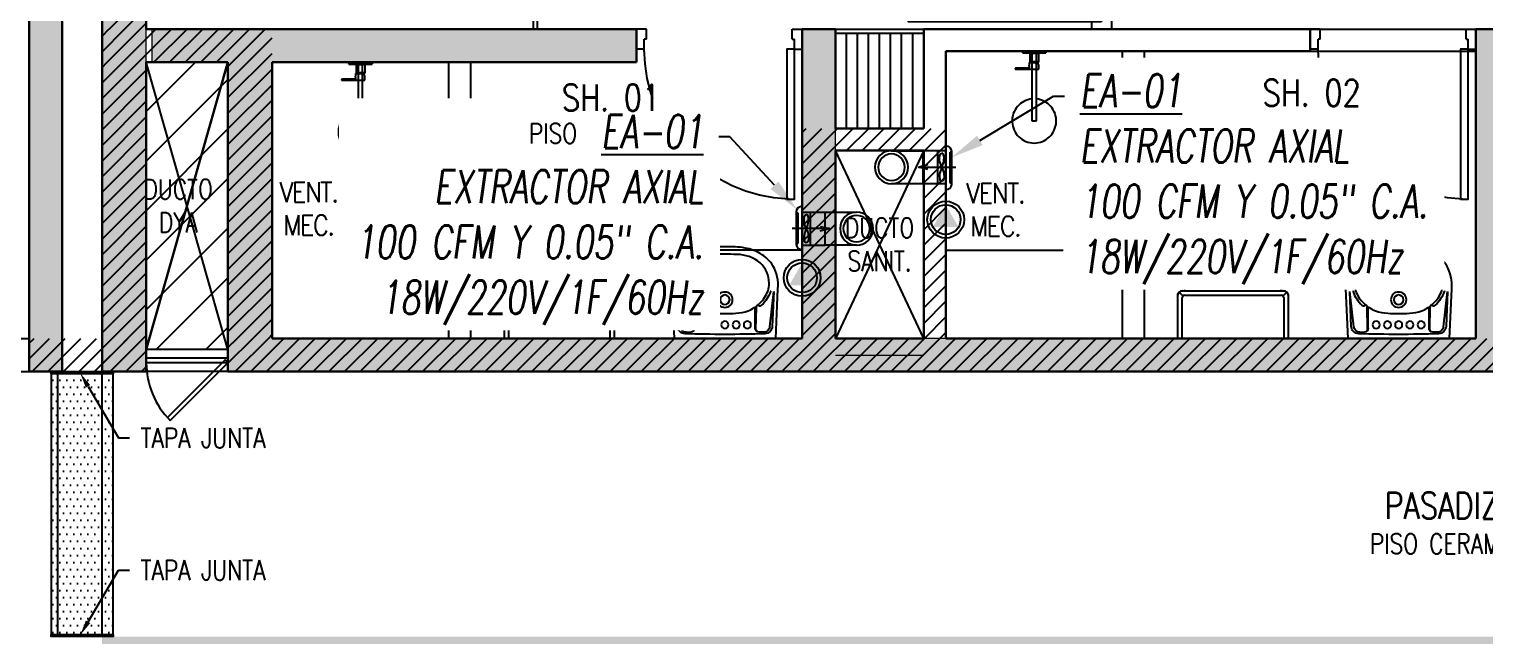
# Model space of a CAD drawing. Header units: millimetres. Extents: x 98 to 155, y -181 to 127.
# Drawn here: x 128.34 to 134.93, y 68.03 to 70.78 of the extents above; entities that cross this region are included whole.
import ezdxf
from ezdxf import colors
from ezdxf.entities.mleader import LeaderData, LeaderLine
from ezdxf.enums import TextEntityAlignment as Align
from ezdxf.math import Vec2, Vec3

# ---------------------------------------------------------------- set-up
doc = ezdxf.new("R2010")
doc.units = ezdxf.units.MM
doc.header["$LTSCALE"] = 15
for name, pattern in [('HIDDEN', [0.375, 0.25, -0.125]), ('HIDDEN2', [0.1875, 0.125, -0.0625]), ('X-REF_DP_Arquitectura$0$HIDDEN', [0.375, 0.25, -0.125])]:
    doc.linetypes.add(name, pattern=pattern)
doc.layers.get('0').update_dxf_attribs({"color": 250})
for name, color, linetype in [('A-HATCH', 250, 'Continuous'), ('A-LINEAS', 250, 'Continuous'), ('A-MOBILIARIO', 250, 'Continuous'), ('A-MURO BAJO', 250, 'Continuous'), ('A-PROYECCIONES INT.', 250, 'HIDDEN2'), ('A-SANITARIOS', 250, 'Continuous'), ('A-TEXTO-ACABADO PISO', 250, 'Continuous'), ('A_50_TextoAmbiente', 252, 'Continuous'), ('A_50_TextoIndicaciones', 250, 'Continuous'), ('A_50_Vigas', 250, 'X-REF_DP_Arquitectura$0$HIDDEN'), ('A_60_HatchEstructuras', 250, 'Continuous'), ('AREA MODIF', 250, 'Continuous'), ('DLP_MOBILIARIO FIJO', 250, 'Continuous'), ('L-06_EQ-FIN-CONT', 141, 'Continuous'), ('L3 Equipos y Ductos', 160, 'Continuous'), ('L4 Linea mediana', 191, 'Continuous'), ('L6 Linea fina', 141, 'Continuous'), ('MURO CF 60', 250, 'Continuous')]:
    doc.layers.add(name, color=color, linetype=linetype)
doc.layers.add('A-MUROS', color=252, linetype='Continuous', lineweight=30)
doc.layers.add('A_20_Estructuras', color=250, linetype='Continuous', lineweight=18)
doc.styles.add('JNV ING', font='romans.shx', dxfattribs={"width": 0.7, "oblique": 8, "height": 0.15})
doc.styles.add('ROMANS', font='romans.shx', dxfattribs={"width": 0.8})
doc.styles.add('TXT_COTAS', font='romans.shx', dxfattribs={"width": 0.8})
pattern_1 = [(45, (128.67167, 43.02965), (-0.03535534, 0.03535534), [])]

# ---------------------------------------------------------------- blocks, each defined once
blk = doc.blocks.new('FUTURE 150')
at = {"layer": 'L3 Equipos y Ductos'}
for p, q in [((-0.1294, 0.1486), (-0.1294, -0.0006)), ((-0.104, -0.026), (-0.104, 0.174)), ((-0.104, 0.152), (0, 0.152)), ((0, 0.152), (0, 0.002)), ((-0.104, 0.002), (0, 0.002))]:
    blk.add_line(p, q, dxfattribs=at)
for centre, start, end in [((-0.104, 0.1486), 90, 180), ((-0.104, -0.0006), 180, 270)]:
    blk.add_arc(centre, 0.0254, start, end, dxfattribs=at)
at = {"layer": 'L4 Linea mediana'}
for p, q in [((-0.1294, 0.1448), (-0.1239, 0.1448)), ((-0.1239, 0.0052), (-0.1239, 0.1448)), ((-0.066, 0.152), (-0.066, 0.002)), ((-0.1294, 0.0052), (-0.1239, 0.0052))]:
    blk.add_line(p, q, dxfattribs=at)
at = {"layer": 'L6 Linea fina'}
for p, q in [((0.0199, 0.077), (-0.1499, 0.077)), ((-0.0231, 0.0872), (0.0199, 0.077)), ((-0.0231, 0.0668), (0.0199, 0.077))]:
    blk.add_line(p, q, dxfattribs=at)
for points in [[(-0.0857, 0.077), (-0.0921, 0.0934), (-0.0951, 0.1284), (-0.0911, 0.1379), (-0.0857, 0.1402)], [(-0.0857, 0.077), (-0.0794, 0.0934), (-0.0764, 0.1284), (-0.0804, 0.1379), (-0.0857, 0.1402)], [(-0.0857, 0.077), (-0.0921, 0.0606), (-0.0951, 0.0256), (-0.0911, 0.0161), (-0.0857, 0.0138)], [(-0.0857, 0.077), (-0.0794, 0.0606), (-0.0764, 0.0256), (-0.0804, 0.0161), (-0.0857, 0.0138)]]:
    blk.add_spline(points, degree=3, dxfattribs=at)
blk = doc.blocks.new('Trampa de humo')
at = {"layer": 'L3 Equipos y Ductos'}
blk.add_lwpolyline([(0.155, 0.15), (0.013, 0.15), (0.013, 0), (0.155, 0)], dxfattribs=at)
for radius in [0.075, 0.06]:
    blk.add_circle((0.155, 0.075), radius, dxfattribs=at)
blk = doc.blocks.new('FUTURE150 con trampa')
blk.add_blockref('Trampa de humo', (0.0927, 0.0279))
at = {"layer": 'L-06_EQ-FIN-CONT'}
blk.add_blockref('FUTURE 150', (0.1057, 0.0259), dxfattribs=at)
blk = doc.blocks.new('PTO ELECT')
at = {"layer": 'L4 Linea mediana', "ltscale": 1.5}
blk.add_circle((-0.6859, 0.0891), 0.0833, dxfattribs=at)
at = {"layer": 'L6 Linea fina', "ltscale": 1.5}
blk.add_circle((-0.6859, 0.0891), 0.0671, dxfattribs=at)
blk.add_solid([(-0.6278, 0.0555), (-0.744, 0.0555), (-0.6278, 0.0555), (-0.6859, 0.1562)], dxfattribs=at)
blk = doc.blocks.new('EF-P2-P4')
at = {"layer": 'A_60_HatchEstructuras'}
h = blk.add_hatch(color=256, dxfattribs=at)
h.dxf.hatch_style = 1
h.paths.add_polyline_path([(25.88, -0.625), (26.5, -0.625), (26.5, -0.475), (25.68, -0.475), (25.68, -6.325), (25.88, -6.325)])
h.paths.add_polyline_path([(21.7, -2.775), (23.55, -2.775), (23.55, -2.625), (21.7, -2.625), (21.7, -0.475), (20.85, -0.475), (20.85, -0.625), (21.55, -0.625), (21.55, -6.325), (23.55, -6.325), (23.55, -6.175), (21.7, -6.175)])
h.paths.add_polyline_path([(25.5, -2.625), (25.35, -2.625), (25.35, -6.325), (25.5, -6.325)])
h = blk.add_hatch(color=256, dxfattribs=at)
h.dxf.hatch_style = 1
h.paths.add_polyline_path([(25.88, -7.675), (28.4, -7.675), (28.4, -9.075), (28.55, -9.075), (28.55, -7.675), (31.9, -7.675), (31.9, -9.075), (32.1, -9.075), (32.1, -7.675), (35.65, -7.675), (35.65, -7.525), (25.68, -7.525), (25.68, -9.075), (27.65, -9.075), (27.65, -8.925), (25.88, -8.925)])
h.paths.add_polyline_path([(26.45, -4.925), (28.1, -4.925), (28.1, -4.775), (25.905, -4.775), (25.905, -4.925), (26.25, -4.925), (26.25, -6.325), (35.65, -6.325), (35.65, -6.175), (32.1, -6.175), (32.1, -4.775), (31.9, -4.775), (31.9, -6.175), (29, -6.175), (29, -4.775), (28.85, -4.775), (28.85, -6.175), (26.45, -6.175)])
blk.add_lwpolyline([(25.905, -4.925), (25.88, -4.925)])
at = {"elevation": 0}
for points in [[(25.88, -6.225), (26.25, -4.925)], [(26.25, -6.225), (25.88, -4.925)]]:
    blk.add_lwpolyline(points, dxfattribs=at)
at = {"layer": 'A_20_Estructuras'}
for points in [[(25.88, -0.625), (26.5, -0.625), (26.5, -0.475), (25.68, -0.475), (25.68, -6.325), (25.88, -6.325)], [(25.5, -2.625), (25.35, -2.625), (25.35, -6.325), (25.5, -6.325)], [(26.45, -4.925), (28.1, -4.925), (28.1, -4.775), (25.905, -4.775), (25.905, -4.925), (26.25, -4.925), (26.25, -6.325), (35.65, -6.325), (35.65, -6.175), (32.1, -6.175), (32.1, -4.775), (31.9, -4.775), (31.9, -6.175), (29, -6.175), (29, -4.775), (28.85, -4.775), (28.85, -6.175), (26.45, -6.175)]]:
    blk.add_lwpolyline(points, close=True, dxfattribs=at)
at = {"layer": 'A_20_Estructuras', "linetype": 'HIDDEN', "ltscale": 0.5, "elevation": 0}
blk.add_lwpolyline([(29, -6.25), (29.4, -6.25)], dxfattribs=at)
at = {"layer": 'A_50_Vigas'}
for p in [(26.25, -6.225, 0), (26.2495, -6.225, 0)]:
    blk.add_line(p, (25.88, -6.225, 0), dxfattribs=at)
at = {"layer": 'A_50_Vigas', "elevation": 0}
for points in [[(29.4, -5.325), (29, -5.325)], [(29.4, -5.325), (29.4, -6.175)]]:
    blk.add_lwpolyline(points, dxfattribs=at)
at = {"layer": 'A_50_Vigas'}
for points in [[(23.55, -6.175), (25.35, -6.175)], [(23.55, -6.325), (25.35, -6.325)], [(25.48, -7.525), (25.48, -6.325)], [(25.68, -7.525), (25.68, -6.325)]]:
    blk.add_lwpolyline(points, dxfattribs=at)
blk = doc.blocks.new('*U92')
at = {"linetype": 'HIDDEN', "ltscale": 0.2}
for p, q in [((0.2615, 0.2615), (0, 0)), ((0.0127, -0.0127), (0.2736, 0.2482)), ((0, 0), (0.0127, -0.0127))]:
    blk.add_line(p, q, dxfattribs=at)
blk.add_arc((0, 0), 0.3696, 0, 45, dxfattribs=at)
blk = doc.blocks.new('N.01')
at = {"layer": 'A-HATCH'}
h = blk.add_hatch(dxfattribs=at)
h.set_pattern_fill('DOTS', color=256, scale=0.02)
h.set_pattern_definition([(0, (74.125015, 7.025), (0.015875, 0.03175), [0, -0.03175])])
h.paths.add_polyline_path([(4, 5.835), (4.28, 5.835), (4.28, 7.015), (4, 7.015)])
at = {"elevation": 0}
for points in [[(4, 7.025), (4.28, 7.025), (4.28, 7.015), (4, 7.015)], [(4, 5.835), (4.28, 5.835), (4.28, 7.015), (4, 7.015)], [(4, 5.835), (4.28, 5.835), (4.28, 5.825), (4, 5.825)]]:
    blk.add_lwpolyline(points, close=True, dxfattribs=at)
at = {"layer": 'A-MUROS', "elevation": 0}
blk.add_lwpolyline([(4.3801, 7.025), (4.2301, 7.025), (4.2301, 12.875)], dxfattribs=at)
blk.add_lwpolyline([(3.9, 7.025), (4.05, 7.025), (4.05, 10.725), (3.9, 10.725)], close=True, dxfattribs=at)
blk = doc.blocks.new('*U145')
for p, q in [((0.01, 0.855), (0.01, 0.9)), ((0.1, 0.865), (0.055, 0.865)), ((0.055, 0.855), (0.055, 0.865)), ((0.1, 0.865), (0.1, 0.9)), ((0.055, 0.855), (0.01, 0.855)), ((0.055, 0.045), (0.01, 0.045)), ((0.01, 0.045), (0.01, 0)), ((0.055, 0.045), (0.055, 0.035)), ((0.1, 0.035), (0.055, 0.035)), ((0.1, 0.035), (0.1, 0))]:
    blk.add_line(p, q)
blk.add_lwpolyline([(0.93, 0.07), (0.93, 0.035), (0.1, 0.035), (0.1, 0.07)], close=True)
at = {"linetype": 'HIDDEN2'}
blk.add_arc((0.0995, 0.0339), 0.8311, 2.23015, 89.96723, dxfattribs=at)
blk = doc.blocks.new('ducha marsano')
at = {"linetype": 'HIDDEN2', "ltscale": 0.5, "extrusion": (-4.9425e-10, -7.91123e-10, -1)}
for p, q in [((-0.01, 0), (0.01, 0)), ((0.01, 0), (0.01, -0.3155)), ((-0.0205, -0.08), (-0.0205, -0.0601)), ((-0.0155, -0.058), (-0.0157, -0.058)), ((-0.01, -0.3155), (-0.01, 0)), ((0.0225, -0.0515), (-0.0001, -0.0515)), ((0.0225, -0.0515), (0.0225, -0.0627)), ((0.021, -0.0815), (-0.019, -0.0815)), ((0.025, -0.0815), (0.021, -0.0815)), ((0.0225, -0.0682), (0.0225, -0.077)), ((0.0225, -0.077), (0.025, -0.077)), ((0.025, -0.077), (0.0771, -0.077)), ((0.0771, -0.0815), (0.025, -0.0815)), ((0.0771, -0.077), (0.0816, -0.077)), ((0.0816, -0.0815), (0.0771, -0.0815)), ((0.0816, -0.077), (0.082, -0.077)), ((0.082, -0.0815), (0.0816, -0.0815)), ((0.082, -0.077), (0.084, -0.077)), ((0.084, -0.0815), (0.082, -0.0815)), ((0.0855, -0.0785), (0.0855, -0.08)), ((0.01, -0.3155), (-0.01, -0.3155))]:
    blk.add_line(p, q, dxfattribs=at)
for centre, radius, start, end in [((-0.0004, -0.0462), 0.02, 323.95812, 354.92979), ((0.0004, -0.0462), 0.02, 185.07021, 195.2705), ((0.019, -0.08), 0.0015, 270, 360), ((-0.084, -0.0785), 0.0015, 90, 180), ((-0.084, -0.08), 0.0015, 180, 270), ((0, -0.3155), 0.1, 95.73917, 84.26083)]:
    blk.add_arc(centre, radius, start, end, dxfattribs=at)
at = {"linetype": 'HIDDEN2', "ltscale": 0.5, "extrusion": (-4.94252e-10, -7.91124e-10, -1)}
blk.add_ellipse((0, -0.0515), major_axis=(-0.0225, -0.0095), ratio=0.001448, start_param=0.425436, end_param=1.567366, dxfattribs=at)
at = {"linetype": 'HIDDEN2', "ltscale": 0.5}
for points, degree in [([(-0.0305, 0), (0, 0), (0.0305, 0)], 2), ([(0.0305, 0), (0.0415, 0), (0.0525, 0)], 2), ([(0.0525, 0), (0.0525, -0.0038), (0.0525, -0.0075)], 2), ([(-0.0525, 0), (-0.0525, -0.0038), (-0.0525, -0.0075)], 2), ([(-0.0525, 0), (-0.0415, 0), (-0.0305, 0)], 2), ([(-0.0525, -0.0075), (-0.0525, -0.0075), (-0.0525, -0.0075)], 2), ([(0.0305, -0.008), (0, -0.008), (-0.0305, -0.008)], 2), ([(-0.0215, -0.008), (-0.0215, -0.0093), (-0.0215, -0.0105)], 2), ([(-0.021, -0.011), (-0.007, -0.011), (0.007, -0.011), (0.021, -0.011)], 3), ([(-0.02, -0.011), (-0.02, -0.0294), (-0.02, -0.0477)], 2), ([(-0.0197, -0.048), (0, -0.048), (0.0197, -0.048)], 2), ([(0.02, -0.011), (0.02, -0.0294), (0.02, -0.0477)], 2), ([(0.0215, -0.008), (0.0215, -0.0093), (0.0215, -0.0105)], 2)]:
    blk.add_open_spline(points, degree=degree, dxfattribs=at)
for points, weights in [([(-0.0525, -0.0075), (-0.0525, -0.0075), (-0.0525, -0.0075)], [1, 0.990847086912, 0.982266230892]), ([(-0.052, -0.008), (-0.0525, -0.008), (-0.0525, -0.0075)], [1, 0.707106781193, 1]), ([(-0.0215, -0.0105), (-0.0215, -0.011), (-0.021, -0.011)], [1, 0.70710678154, 1]), ([(-0.02, -0.0477), (-0.02, -0.048), (-0.0197, -0.048)], [1, 0.707106780138, 1]), ([(0.02, -0.0477), (0.02, -0.048), (0.0197, -0.048)], [1, 0.707106779703, 1]), ([(0.0211, -0.011), (0.0211, -0.011), (0.021, -0.011)], [1, 0.992411795776, 1]), ([(0.052, -0.008), (0.0521, -0.008), (0.0521, -0.008)], [1, 0.992411795771, 1])]:
    blk.add_rational_spline(points, weights, degree=2, dxfattribs=at)
for points, knots in [([(-0.0305, -0.008), (-0.0332, -0.008), (-0.0374, -0.008), (-0.0424, -0.008), (-0.0458, -0.008), (-0.0486, -0.008), (-0.0512, -0.008), (-0.052, -0.008), (-0.052, -0.008)], [0, 0, 0, 0, 8.104572, 12.495263, 16.885954, 21.276645, 25.667336, 33.771908, 33.771908, 33.771908, 33.771908]), ([(0.0225, -0.0682), (0.0225, -0.0682), (0.0225, -0.0682), (0.0225, -0.0679), (0.0224, -0.0677), (0.0224, -0.0672), (0.0224, -0.0669), (0.0223, -0.0662), (0.0223, -0.0658), (0.0223, -0.0652), (0.0223, -0.0648), (0.0224, -0.0641), (0.0224, -0.0638), (0.0224, -0.0633), (0.0225, -0.0631), (0.0225, -0.0628), (0.0225, -0.0627), (0.0225, -0.0627)], [0.4148436, 0.4148436, 0.4148436, 0.4148436, 0.5185541, 0.5185541, 0.6222645, 0.6222645, 0.7259759, 0.7259759, 0.8296873, 0.8296873, 0.9333987, 0.9333987, 1.03711, 1.03711, 1.1408205, 1.1408205, 1.2445309, 1.2445309, 1.2445309, 1.2445309]), ([(0.052, -0.008), (0.052, -0.008), (0.0512, -0.008), (0.0486, -0.008), (0.0458, -0.008), (0.0424, -0.008), (0.0374, -0.008), (0.0332, -0.008), (0.0305, -0.008)], [0, 0, 0, 0, 8.104572, 12.495263, 16.885954, 21.276645, 25.667336, 33.771908, 33.771908, 33.771908, 33.771908])]:
    blk.add_open_spline(points, degree=3, knots=knots, dxfattribs=at)
for points, weights, degree, knots in [([(0.0211, -0.011), (0.0211, -0.011), (0.0211, -0.011), (0.0211, -0.011), (0.0214, -0.0109), (0.0215, -0.0107), (0.0215, -0.0105)], [0.918641037743, 0.918640949346, 0.918640860949, 0.918640772552, 0.789223156395, 0.789223156395, 0.918640772552], 3, [0.1238988, 0.1238988, 0.1238988, 0.1238988, 0.1238993, 0.1238993, 0.1238993, 0.78603, 0.78603, 0.78603, 0.78603]), ([(0.0521, -0.008), (0.0521, -0.008), (0.0521, -0.008), (0.0525, -0.0079), (0.0525, -0.0075)], [0.918641037749, 0.918640905153, 0.918640772558, 0.724517853988, 0.918640772558], 2, [0.1238988, 0.1238988, 0.1238988, 0.1238993, 0.1238993, 0.7860311, 0.7860311, 0.7860311])]:
    blk.add_rational_spline(points, weights, degree=degree, knots=knots, dxfattribs=at)
blk = doc.blocks.new('*U146')
for p, q in [((0.01, 0.705), (0.01, 0.75)), ((0.1, 0.715), (0.1, 0.75)), ((0.055, 0.705), (0.01, 0.705)), ((0.1, 0.715), (0.055, 0.715)), ((0.055, 0.705), (0.055, 0.715)), ((0.055, 0.045), (0.01, 0.045)), ((0.01, 0.045), (0.01, 0)), ((0.055, 0.045), (0.055, 0.035)), ((0.1, 0.035), (0.055, 0.035)), ((0.1, 0.035), (0.1, 0))]:
    blk.add_line(p, q)
blk.add_lwpolyline([(0.78, 0.07), (0.78, 0.035), (0.1, 0.035), (0.1, 0.07)], close=True)
at = {"linetype": 'HIDDEN2'}
blk.add_arc((0.0996, 0.0341), 0.6809, 2.23015, 89.96723, dxfattribs=at)
blk = doc.blocks.new('SIFON JET_PLANTA')
for p, q in [((-0.215, 0.2181, 0), (-0.44, 0.19, 0)), ((-0.215, -0.23, 0), (-0.215, 0.23, 0)), ((-0.2091, 0.2441, 0), (-0.1921, 0.2271, 0)), ((-0.195, 0.25, 0), (0, 0.25, 0)), ((-0.195, -0.22, 0), (-0.195, 0.22, 0)), ((-0.185, 0.23, 0), (0, 0.23, 0)), ((0, 0.25, 0), (0, -0.25, 0)), ((-0.265, 0.0718, 0), (-0.265, 0.1028, 0)), ((-0.255, -0.0562, 0), (-0.255, 0.0562, 0)), ((-0.265, -0.1028, 0), (-0.265, -0.0718, 0)), ((-0.215, -0.2181, 0), (-0.44, -0.19, 0)), ((-0.2091, -0.2441, 0), (-0.1921, -0.2271, 0)), ((0, -0.25, 0), (-0.195, -0.25, 0)), ((0, -0.23, 0), (-0.185, -0.23, 0))]:
    blk.add_line(p, q)
at = {"extrusion": (-2.64698e-23, 6.61744e-24, -1)}
for p, q in [((-0.4322, 0.191, 0), (-0.215, 0.2181, 0)), ((-0.215, 0.2278, 0), (-0.2149, 0.2323, 0)), ((-0.215, 0.2234, 0), (-0.215, 0.2278, 0)), ((-0.215, 0.2181, 0), (-0.215, 0.2234, 0)), ((-0.2149, 0.2323, 0), (-0.2142, 0.2356, 0)), ((-0.2142, 0.2356, 0), (-0.2129, 0.239, 0)), ((-0.2129, 0.239, 0), (-0.211, 0.2419, 0)), ((-0.211, 0.2419, 0), (-0.2091, 0.2441, 0)), ((-0.2091, 0.2441, 0), (-0.2077, 0.2455, 0)), ((-0.2077, 0.2455, 0), (-0.2055, 0.247, 0)), ((-0.2055, 0.247, 0), (-0.2007, 0.2492, 0)), ((-0.2007, 0.2492, 0), (-0.195, 0.25, 0)), ((-0.195, 0.25, 0), (-0.195, 0.25, 0)), ((-0.195, 0.25, 0), (-0.1605, 0.25, 0)), ((-0.1605, 0.25, 0), (-0.0975, 0.25, 0)), ((-0.0975, 0.25, 0), (-0.0323, 0.25, 0)), ((-0.0323, 0.25, 0), (0, 0.25, 0)), ((0, 0.25, 0), (0, -0.25, 0)), ((-0.6206, 0.1314, 0), (-0.6168, 0.1344, 0)), ((-0.6168, 0.1344, 0), (-0.6106, 0.1389, 0)), ((-0.6106, 0.1389, 0), (-0.6061, 0.142, 0)), ((-0.6061, 0.142, 0), (-0.6, 0.1461, 0)), ((-0.6, 0.1461, 0), (-0.5963, 0.1484, 0)), ((-0.5963, 0.1484, 0), (-0.5908, 0.1517, 0)), ((-0.5908, 0.1517, 0), (-0.5862, 0.1543, 0)), ((-0.5862, 0.1543, 0), (-0.5794, 0.158, 0)), ((-0.5794, 0.158, 0), (-0.5693, 0.1629, 0)), ((-0.5693, 0.1629, 0), (-0.5517, 0.1703, 0)), ((-0.5517, 0.1703, 0), (-0.5465, 0.1722, 0)), ((-0.5465, 0.1722, 0), (-0.5385, 0.1749, 0)), ((-0.5385, 0.1749, 0), (-0.5346, 0.176, 0)), ((-0.5346, 0.176, 0), (-0.5265, 0.1784, 0)), ((-0.5265, 0.1784, 0), (-0.5216, 0.1797, 0)), ((-0.5216, 0.1797, 0), (-0.5148, 0.1813, 0)), ((-0.5148, 0.1813, 0), (-0.5079, 0.1829, 0)), ((-0.5079, 0.1829, 0), (-0.5016, 0.1842, 0)), ((-0.5016, 0.1842, 0), (-0.4865, 0.1867, 0)), ((-0.4865, 0.1867, 0), (-0.4763, 0.188, 0)), ((-0.4763, 0.188, 0), (-0.4726, 0.1884, 0)), ((-0.4726, 0.1884, 0), (-0.4636, 0.1892, 0)), ((-0.4636, 0.1892, 0), (-0.4549, 0.1897, 0)), ((-0.4549, 0.1897, 0), (-0.449, 0.1899, 0)), ((-0.449, 0.1899, 0), (-0.44, 0.19, 0)), ((-0.44, 0.19, 0), (-0.4322, 0.191, 0)), ((-0.6745, 0.0655, 0), (-0.6722, 0.0699, 0)), ((-0.6722, 0.0699, 0), (-0.6705, 0.0728, 0)), ((-0.6705, 0.0728, 0), (-0.669, 0.0755, 0)), ((-0.669, 0.0755, 0), (-0.6672, 0.0785, 0)), ((-0.6672, 0.0785, 0), (-0.665, 0.082, 0)), ((-0.665, 0.082, 0), (-0.6634, 0.0845, 0)), ((-0.6634, 0.0845, 0), (-0.6611, 0.088, 0)), ((-0.6611, 0.088, 0), (-0.657, 0.0936, 0)), ((-0.657, 0.0936, 0), (-0.6534, 0.0984, 0)), ((-0.657, 0.0936, 0), (-0.657, 0.0936, 0)), ((-0.6534, 0.0984, 0), (-0.6503, 0.1023, 0)), ((-0.6534, 0.0984, 0), (-0.6534, 0.0984, 0)), ((-0.6503, 0.1023, 0), (-0.6453, 0.108, 0)), ((-0.6453, 0.108, 0), (-0.6386, 0.1152, 0)), ((-0.6386, 0.1152, 0), (-0.6326, 0.121, 0)), ((-0.6326, 0.121, 0), (-0.6299, 0.1235, 0)), ((-0.6299, 0.1235, 0), (-0.6251, 0.1276, 0)), ((-0.6251, 0.1276, 0), (-0.6206, 0.1314, 0)), ((-0.69, 0, 0), (-0.6899, 0.0044, 0)), ((-0.6899, 0.0044, 0), (-0.6897, 0.0096, 0)), ((-0.6897, 0.0096, 0), (-0.6893, 0.014, 0)), ((-0.6893, 0.014, 0), (-0.6887, 0.0194, 0)), ((-0.6887, 0.0194, 0), (-0.6881, 0.0236, 0)), ((-0.6881, 0.0236, 0), (-0.6872, 0.0284, 0)), ((-0.6881, 0.0236, 0), (-0.6881, 0.0236, 0)), ((-0.6872, 0.0284, 0), (-0.6867, 0.031, 0)), ((-0.6867, 0.031, 0), (-0.6855, 0.0361, 0)), ((-0.6855, 0.0361, 0), (-0.6838, 0.0421, 0)), ((-0.6855, 0.0361, 0), (-0.6855, 0.0361, 0)), ((-0.6838, 0.0421, 0), (-0.6819, 0.048, 0)), ((-0.6838, 0.0421, 0), (-0.6838, 0.0421, 0)), ((-0.6819, 0.048, 0), (-0.6804, 0.0521, 0)), ((-0.6804, 0.0521, 0), (-0.6793, 0.0547, 0)), ((-0.6793, 0.0547, 0), (-0.6779, 0.0582, 0)), ((-0.6779, 0.0582, 0), (-0.6745, 0.0655, 0)), ((-0.6745, 0.0655, 0), (-0.6745, 0.0655, 0)), ((-0.6899, -0.0065, 0), (-0.69, 0, 0)), ((-0.6896, -0.0111, 0), (-0.6899, -0.0065, 0)), ((-0.6891, -0.0164, 0), (-0.6896, -0.0111, 0)), ((-0.6881, -0.0232, 0), (-0.6891, -0.0164, 0)), ((-0.6876, -0.0264, 0), (-0.6881, -0.0232, 0)), ((-0.687, -0.0296, 0), (-0.6876, -0.0264, 0)), ((-0.6864, -0.0321, 0), (-0.687, -0.0296, 0)), ((-0.6855, -0.0361, 0), (-0.6864, -0.0321, 0)), ((-0.6838, -0.0419, 0), (-0.6855, -0.0361, 0)), ((-0.6827, -0.0457, 0), (-0.6838, -0.0419, 0)), ((-0.6814, -0.0492, 0), (-0.6827, -0.0457, 0)), ((-0.6803, -0.0522, 0), (-0.6814, -0.0492, 0)), ((-0.6792, -0.0551, 0), (-0.6803, -0.0522, 0)), ((-0.6779, -0.0581, 0), (-0.6792, -0.0551, 0)), ((-0.677, -0.0602, 0), (-0.6779, -0.0581, 0)), ((-0.6751, -0.0642, 0), (-0.677, -0.0602, 0)), ((-0.6722, -0.0699, 0), (-0.6751, -0.0642, 0)), ((-0.6706, -0.0727, 0), (-0.6722, -0.0699, 0)), ((-0.6679, -0.0774, 0), (-0.6706, -0.0727, 0)), ((-0.6646, -0.0826, 0), (-0.6679, -0.0774, 0)), ((-0.6623, -0.0862, 0), (-0.6646, -0.0826, 0)), ((-0.6599, -0.0897, 0), (-0.6623, -0.0862, 0)), ((-0.6554, -0.0958, 0), (-0.6599, -0.0897, 0)), ((-0.6494, -0.1032, 0), (-0.6554, -0.0958, 0)), ((-0.6458, -0.1074, 0), (-0.6494, -0.1032, 0)), ((-0.64, -0.1137, 0), (-0.6458, -0.1074, 0)), ((-0.6379, -0.1158, 0), (-0.64, -0.1137, 0)), ((-0.6347, -0.119, 0), (-0.6379, -0.1158, 0)), ((-0.6335, -0.1201, 0), (-0.6347, -0.119, 0)), ((-0.6347, -0.119, 0), (-0.6347, -0.119, 0)), ((-0.6318, -0.1217, 0), (-0.6335, -0.1201, 0)), ((-0.6305, -0.123, 0), (-0.6318, -0.1217, 0)), ((-0.6318, -0.1217, 0), (-0.6318, -0.1217, 0)), ((-0.6288, -0.1244, 0), (-0.6305, -0.123, 0)), ((-0.6276, -0.1255, 0), (-0.6288, -0.1244, 0)), ((-0.6262, -0.1268, 0), (-0.6276, -0.1255, 0)), ((-0.6245, -0.1281, 0), (-0.6262, -0.1268, 0)), ((-0.6235, -0.1291, 0), (-0.6245, -0.1281, 0)), ((-0.6245, -0.1281, 0), (-0.6245, -0.1281, 0)), ((-0.6223, -0.13, 0), (-0.6235, -0.1291, 0)), ((-0.6215, -0.1307, 0), (-0.6223, -0.13, 0)), ((-0.6204, -0.1315, 0), (-0.6215, -0.1307, 0)), ((-0.6193, -0.1324, 0), (-0.6204, -0.1315, 0)), ((-0.6179, -0.1335, 0), (-0.6193, -0.1324, 0)), ((-0.6168, -0.1344, 0), (-0.6179, -0.1335, 0)), ((-0.6153, -0.1355, 0), (-0.6168, -0.1344, 0)), ((-0.6142, -0.1363, 0), (-0.6153, -0.1355, 0)), ((-0.612, -0.1379, 0), (-0.6142, -0.1363, 0)), ((-0.6086, -0.1403, 0), (-0.612, -0.1379, 0)), ((-0.607, -0.1415, 0), (-0.6086, -0.1403, 0)), ((-0.6058, -0.1422, 0), (-0.607, -0.1415, 0)), ((-0.6039, -0.1435, 0), (-0.6058, -0.1422, 0)), ((-0.602, -0.1448, 0), (-0.6039, -0.1435, 0)), ((-0.6004, -0.1458, 0), (-0.602, -0.1448, 0)), ((-0.5987, -0.1469, 0), (-0.6004, -0.1458, 0)), ((-0.5964, -0.1483, 0), (-0.5987, -0.1469, 0)), ((-0.595, -0.1492, 0), (-0.5964, -0.1483, 0)), ((-0.5936, -0.15, 0), (-0.595, -0.1492, 0)), ((-0.5918, -0.1511, 0), (-0.5936, -0.15, 0)), ((-0.5896, -0.1524, 0), (-0.5918, -0.1511, 0)), ((-0.5871, -0.1538, 0), (-0.5896, -0.1524, 0)), ((-0.5833, -0.1559, 0), (-0.5871, -0.1538, 0)), ((-0.5781, -0.1587, 0), (-0.5833, -0.1559, 0)), ((-0.5759, -0.1598, 0), (-0.5781, -0.1587, 0)), ((-0.5738, -0.1608, 0), (-0.5759, -0.1598, 0)), ((-0.5702, -0.1625, 0), (-0.5738, -0.1608, 0)), ((-0.5675, -0.1637, 0), (-0.5702, -0.1625, 0)), ((-0.5659, -0.1645, 0), (-0.5675, -0.1637, 0)), ((-0.5644, -0.1652, 0), (-0.5659, -0.1645, 0)), ((-0.5614, -0.1664, 0), (-0.5644, -0.1652, 0)), ((-0.5598, -0.1671, 0), (-0.5614, -0.1664, 0)), ((-0.5568, -0.1683, 0), (-0.5598, -0.1671, 0)), ((-0.5543, -0.1693, 0), (-0.5568, -0.1683, 0)), ((-0.551, -0.1706, 0), (-0.5543, -0.1693, 0)), ((-0.5491, -0.1713, 0), (-0.551, -0.1706, 0)), ((-0.5465, -0.1722, 0), (-0.5491, -0.1713, 0)), ((-0.5449, -0.1728, 0), (-0.5465, -0.1722, 0)), ((-0.5428, -0.1735, 0), (-0.5449, -0.1728, 0)), ((-0.5412, -0.174, 0), (-0.5428, -0.1735, 0)), ((-0.5385, -0.1749, 0), (-0.5412, -0.174, 0)), ((-0.5352, -0.1759, 0), (-0.5385, -0.1749, 0)), ((-0.5385, -0.1749, 0), (-0.5385, -0.1749, 0)), ((-0.5321, -0.1768, 0), (-0.5352, -0.1759, 0)), ((-0.5296, -0.1775, 0), (-0.5321, -0.1768, 0)), ((-0.5267, -0.1783, 0), (-0.5296, -0.1775, 0)), ((-0.5238, -0.1791, 0), (-0.5267, -0.1783, 0)), ((-0.5267, -0.1783, 0), (-0.5267, -0.1783, 0)), ((-0.5217, -0.1796, 0), (-0.5238, -0.1791, 0)), ((-0.5177, -0.1807, 0), (-0.5217, -0.1796, 0)), ((-0.5151, -0.1813, 0), (-0.5177, -0.1807, 0)), ((-0.5118, -0.1821, 0), (-0.5151, -0.1813, 0)), ((-0.5094, -0.1826, 0), (-0.5118, -0.1821, 0)), ((-0.5066, -0.1832, 0), (-0.5094, -0.1826, 0)), ((-0.5022, -0.184, 0), (-0.5066, -0.1832, 0)), ((-0.4974, -0.1849, 0), (-0.5022, -0.184, 0)), ((-0.495, -0.1854, 0), (-0.4974, -0.1849, 0)), ((-0.4974, -0.1849, 0), (-0.4974, -0.1849, 0)), ((-0.4936, -0.1856, 0), (-0.495, -0.1854, 0)), ((-0.4916, -0.1859, 0), (-0.4936, -0.1856, 0)), ((-0.4884, -0.1864, 0), (-0.4916, -0.1859, 0)), ((-0.4862, -0.1867, 0), (-0.4884, -0.1864, 0)), ((-0.4824, -0.1872, 0), (-0.4862, -0.1867, 0)), ((-0.4812, -0.1874, 0), (-0.4824, -0.1872, 0)), ((-0.4785, -0.1877, 0), (-0.4812, -0.1874, 0)), ((-0.4761, -0.188, 0), (-0.4785, -0.1877, 0)), ((-0.4735, -0.1883, 0), (-0.4761, -0.188, 0)), ((-0.4695, -0.1887, 0), (-0.4735, -0.1883, 0)), ((-0.4651, -0.189, 0), (-0.4695, -0.1887, 0)), ((-0.4639, -0.1891, 0), (-0.4651, -0.189, 0)), ((-0.4651, -0.189, 0), (-0.4651, -0.189, 0)), ((-0.4619, -0.1893, 0), (-0.4639, -0.1891, 0)), ((-0.4592, -0.1894, 0), (-0.4619, -0.1893, 0)), ((-0.4568, -0.1896, 0), (-0.4592, -0.1894, 0)), ((-0.455, -0.1897, 0), (-0.4568, -0.1896, 0)), ((-0.4518, -0.1898, 0), (-0.455, -0.1897, 0)), ((-0.449, -0.1899, 0), (-0.4518, -0.1898, 0)), ((-0.4467, -0.1899, 0), (-0.449, -0.1899, 0)), ((-0.4428, -0.19, 0), (-0.4467, -0.1899, 0)), ((-0.44, -0.19, 0), (-0.4428, -0.19, 0)), ((-0.215, -0.2181, 0), (-0.44, -0.19, 0)), ((-0.215, -0.227, 0), (-0.215, -0.2181, 0)), ((-0.215, -0.23, 0), (-0.215, -0.227, 0)), ((-0.2147, -0.2335, 0), (-0.215, -0.23, 0)), ((-0.2138, -0.2369, 0), (-0.2147, -0.2335, 0)), ((-0.2126, -0.2395, 0), (-0.2138, -0.2369, 0)), ((-0.2138, -0.2369, 0), (-0.2138, -0.2369, 0)), ((-0.2108, -0.2423, 0), (-0.2126, -0.2395, 0)), ((-0.2126, -0.2395, 0), (-0.2126, -0.2395, 0)), ((-0.2091, -0.2441, 0), (-0.2108, -0.2423, 0)), ((-0.2108, -0.2423, 0), (-0.2108, -0.2423, 0)), ((-0.2108, -0.2423, 0), (-0.2108, -0.2423, 0)), ((-0.209, -0.244, 0), (-0.2091, -0.2441, 0)), ((-0.2067, -0.2462, 0), (-0.209, -0.244, 0)), ((-0.209, -0.244, 0), (-0.209, -0.244, 0)), ((-0.2029, -0.2484, 0), (-0.2067, -0.2462, 0)), ((-0.2067, -0.2462, 0), (-0.2067, -0.2462, 0)), ((-0.1995, -0.2495, 0), (-0.2029, -0.2484, 0)), ((-0.2029, -0.2484, 0), (-0.2029, -0.2484, 0)), ((-0.195, -0.25, 0), (-0.1995, -0.2495, 0)), ((0, -0.25, 0), (-0.195, -0.25, 0))]:
    blk.add_line(p, q, dxfattribs=at)
at = {"elevation": 0}
for points in [[(-0.265, 0.1028, 0.0362), (-0.2844, 0.1202, 0.08725), (-0.3535, 0.1565, 0.077598), (-0.44, 0.17, 0.077598), (-0.5265, 0.1565, 0.08725), (-0.5956, 0.1202, 0.105601), (-0.6443, 0.0627, 0.12364), (-0.66, 0, 0.12364), (-0.6443, -0.0627, 0.105601), (-0.5956, -0.1202, 0.08725), (-0.5265, -0.1565, 0.077598), (-0.44, -0.17, 0.077598)], [(-0.255, 0.0562, 0.100268), (-0.2967, 0.1044, 0.08725), (-0.3596, 0.1374, 0.077598), (-0.44, 0.15, 0.077598), (-0.5204, 0.1374, 0.08725), (-0.5833, 0.1044, 0.105601), (-0.6266, 0.0532, 0.12364), (-0.64, 0, 0.12364), (-0.6266, -0.0532, 0.105601), (-0.5833, -0.1044, 0.08725), (-0.5204, -0.1374, 0.077598), (-0.44, -0.15, 0.077598)], [(-0.44, -0.15, 0.077598), (-0.3596, -0.1374, 0.08725), (-0.2967, -0.1044, 0.100268), (-0.255, -0.0562, 0.12364)], [(-0.44, -0.17, 0.077598), (-0.3535, -0.1565, 0.08725), (-0.2844, -0.1202, 0.0362), (-0.265, -0.1028, 0.12364)]]:
    blk.add_lwpolyline(points, format="xyb", dxfattribs=at)
for centre, radius, start, end in [((-0.195, 0.23, 0), 0.02, 90, 180), ((-0.185, 0.22, 0), 0.01, 90, 180), ((-0.4939, -0.0273, 0), 0.203, 127.23483, 151.40883), ((-0.4613, -0.0702, 0), 0.257, 107.47412, 127.23483), ((-0.44, -0.1379, 0), 0.3279, 90, 107.47412), ((-0.544, 0, 0), 0.146, 151.40883, 180), ((-0.544, 0, 0), 0.146, 180, 208.59117), ((-0.4939, 0.0273, 0), 0.203, 208.59117, 232.76517), ((-0.4613, 0.0702, 0), 0.257, 232.76517, 252.52588), ((-0.44, 0.1379, 0), 0.3279, 252.52588, 270), ((-0.195, -0.23, 0), 0.02, 180, 270), ((-0.185, -0.22, 0), 0.01, 180, 270)]:
    blk.add_arc(centre, radius, start, end)
blk = doc.blocks.new('BOWL-ITALGRIF_VARADERO_01')
for p, q in [((-0.2032, -0.1971), (-0.2208, -0.038)), ((0.2032, -0.1971), (0.2208, -0.038)), ((-0.1404, -0.2077), (-0.1424, -0.1083)), ((-0.1375, -0.205), (-0.1375, -0.1117)), ((0.1375, -0.205), (0.1375, -0.1117)), ((0.1404, -0.2077), (0.1424, -0.1083)), ((-0.1753, -0.222), (-0.1544, -0.222)), ((0.1753, -0.222), (0.1544, -0.222))]:
    blk.add_line(p, q)
for points in [[(-0.0917, 0.1589, -0.02989), (-0.0456, 0.1646, -0.007822), (0.0456, 0.1646, -0.02989), (0.0918, 0.1589, -0.091737), (0.1601, 0.1343, -0.112496), (0.2175, 0.0792, -0.147885), (0.2402, -0.0257), (0.23, -0.25), (-0.23, -0.25), (-0.2402, -0.0257, -0.147885), (-0.2175, 0.0792, -0.112496), (-0.1601, 0.1343, -0.091737)], [(-0.0496, -0.1363, -0.062677), (-0.1048, -0.1249, -0.110639), (-0.1576, -0.091, -0.120976), (-0.195, -0.0344, -0.061198), (-0.2, 0, -0.21707), (-0.1593, 0.092, -0.174983), (-0.0545, 0.1298, -0.010618), (0, 0.131, -0.010618), (0.0545, 0.1298, -0.174983), (0.1593, 0.092, -0.21707), (0.2, 0, -0.061198), (0.195, -0.0344, -0.120976), (0.1576, -0.091, -0.110639), (0.1048, -0.1249, -0.062677), (0.0496, -0.1363, -0.017583), (0, -0.138, -0.017583)]]:
    blk.add_lwpolyline(points, format="xyb", close=True)
for points in [[(-0.2216, -0.0381), (-0.2145, -0.1954, 0.390823), (-0.1807, -0.2288, 0.017524), (0.1807, -0.2288, 0.390823), (0.2145, -0.1954), (0.2216, -0.0381)], [(-0.2072, -0.035, 0.005), (-0.2064, -0.038, 0.121292), (-0.166, -0.0996, 0.007977), (-0.1624, -0.1031)], [(0.2072, -0.035, -0.005), (0.2064, -0.038, -0.121292), (0.166, -0.0996, -0.007977), (0.1624, -0.1031)]]:
    blk.add_lwpolyline(points, format="xyb")
for centre, radius in [((0, -0.075), 0.035), ((0, -0.075), 0.0215), ((-0.1015, -0.1885), 0.0165), ((-0.051, -0.1885), 0.0165), ((0, -0.1885), 0.0165), ((0.051, -0.1885), 0.0165), ((0.1015, -0.1885), 0.0165)]:
    blk.add_circle(centre, radius)
for centre, radius, start, end in [((-0.1583, -0.0987), 0.006, 226.64309, 46.64309), ((-0.1404, -0.1083), 0.002, 54.36186, 181.13739), ((-0.1355, -0.1117), 0.002, 56.71088, 180), ((0.1048, -0.1249), 9.094947017729287e-16, 0, 217.6714), ((0.1355, -0.1117), 0.002, 0, 123.28912), ((0.1404, -0.1083), 0.002, 358.86261, 125.63814), ((0.1583, -0.0987), 0.006, 133.35691, 313.35691), ((-0.1753, -0.194), 0.028, 186.31112, 270), ((0.1753, -0.194), 0.028, 270, 353.68888), ((-0.1545, -0.205), 0.017, 270, 0), ((-0.1544, -0.208), 0.014, 270, 1.13739), ((0.1545, -0.205), 0.017, 180, 270), ((0.1544, -0.208), 0.014, 178.86261, 270)]:
    blk.add_arc(centre, radius, start, end)
blk = doc.blocks.new('TEXTO DUCTOS PT')
at = {"layer": 'A_50_TextoIndicaciones', "char_height": 0.09, "width": 0.4157, "attachment_point": 5, "style": 'ROMANS'}
for s, insert in [('\\pxsm1,t16;DUCTO DYA', (26.025, -5.575)), ('\\pxsm1,t16;DUCTO SANIT.', (29.2, -5.75, 0))]:
    blk.add_mtext(s, dxfattribs=dict(at, insert=insert))
blk = doc.blocks.new('Vent SSHH F1')
at = {"layer": 'L6 Linea fina', "xscale": -1}
blk.add_blockref('FUTURE150 con trampa', (27.7516, -1.0529, 0), dxfattribs=at)
at = {"layer": 'L6 Linea fina'}
for p in [(28.4354, -1.2763), (27.7854, -1.5396)]:
    blk.add_blockref('PTO ELECT', p, dxfattribs=at)
at = {"layer": 'L6 Linea fina', "xscale": -1, "rotation": 180}
blk.add_blockref('FUTURE150 con trampa', (27.0983, -1.1251), dxfattribs=at)
at = {"layer": 'L6 Linea fina'}
ml = blk.add_multileader_mtext('Standard', dxfattribs=at)
ml.set_content('{\\LEA-01}\\PEXTRACTOR AXIAL\\P100 CFM Y 0.05" C.A.\\P18W/220V/1F/60Hz', color=12, style='JNV ING')
ml.set_leader_properties(color=256, linetype='ByLayer', lineweight=-1)
ml.build(insert=Vec2(0, 0))
ml.multileader.update_dxf_attribs({"dogleg_length": 0.05, "arrow_head_size": 0.15})
ctx = ml.context
ctx.base_point, ctx.char_height, ctx.arrow_head_size, ctx.landing_gap_size, ctx.plane_origin = Vec3(28.2868, -0.6286, 0), 0.15, 0.15, 0.07, Vec3(30.6939, -1.2311, 0)
notes = []
notes.append((ctx, [(1, (1, 1, 0), (28.2368, -0.6286, 0), (1, 0), 0.05, [(0, [(27.7754, -0.9059, 0)], 0, [])])]))
ctx.mtext.insert, ctx.mtext.flow_direction = Vec3(28.3568, -0.5286, 0), 5
ctx.mtext.has_bg_fill, ctx.mtext.bg_color, ctx.mtext.bg_scale_factor, ctx.mtext.bg_transparency, ctx.mtext.use_window_bg_color = 1, -1027028792, 1.5, 0, 1
ml = blk.add_multileader_mtext('Standard', dxfattribs=at)
ml.set_content('{\\LEA-01}\\PEXTRACTOR AXIAL\\P100 CFM Y 0.05" C.A.\\P18W/220V/1F/60Hz', color=12, style='JNV ING')
ml.set_leader_properties(color=256, linetype='ByLayer', lineweight=-1)
ml.build(insert=Vec2(0, 0))
ml.multileader.update_dxf_attribs({"dogleg_length": 0.05, "arrow_head_size": 0.15})
ctx = ml.context
ctx.base_point, ctx.char_height, ctx.arrow_head_size, ctx.landing_gap_size, ctx.plane_origin = Vec3(24.8087, -0.813, 0), 0.15, 0.15, 0.07, Vec3(27.2159, -1.4155, 0)
ctx.text_align_type = 2
notes.append((ctx, [(0, (1, 1, 0), (26.7727, -0.813, 0), (-1, 0), 0.05, [(0, [(27.0761, -1.1418, 0)], 0, [])])]))
ctx.mtext.insert, ctx.mtext.alignment, ctx.mtext.flow_direction = Vec3(26.6527, -0.713, 0), 3, 5
ctx.mtext.has_bg_fill, ctx.mtext.bg_color, ctx.mtext.bg_scale_factor, ctx.mtext.bg_transparency, ctx.mtext.use_window_bg_color = 1, -1027028792, 1.5, 0, 1
for ctx, leaders in notes:
    for number, flags, end, landing, length, lines in leaders:
        leader = LeaderData()
        leader.index, (leader.has_last_leader_line, leader.has_dogleg_vector, leader.attachment_direction) = number, flags
        leader.last_leader_point, leader.dogleg_vector, leader.dogleg_length = Vec3(end), Vec3(landing), length
        for number, points, colour, breaks in lines:
            line = LeaderLine()
            line.index, line.vertices, line.color, line.breaks = number, Vec3.list(points), colors.encode_raw_color(colour), breaks
            leader.lines.append(line)
        ctx.leaders.append(leader)

msp = doc.modelspace()

# ---------------------------------------------------------------- hatches: boundary and pattern name
at = {"layer": 'DLP_MOBILIARIO FIJO'}
h = msp.add_hatch(dxfattribs=at)
h.set_pattern_fill('_USER', color=256, scale=0.05, angle=270, pattern_type=0)
h.set_pattern_definition([(270, (108.84168, 65.65496), (0.05, -9e-18), [])])
h.paths.add_polyline_path([(131.9917, 70.3299), (132.3917, 70.3299), (132.3917, 70.7599), (131.9917, 70.7599)])
at = {"layer": 'MURO CF 60'}
h = msp.add_hatch(dxfattribs=at)
h.set_pattern_fill('_USER', color=256, scale=0.05, angle=45, pattern_type=0)
h.set_pattern_definition(pattern_1)
h.paths.add_polyline_path([(129.4417, 69.3799), (129.2417, 69.3799), (129.2417, 70.7799), (129.4417, 70.7799)])
h = msp.add_hatch(dxfattribs=at)
h.set_pattern_fill('_USER', color=256, scale=0.05, angle=45, pattern_type=0)
h.set_pattern_definition(pattern_1)
h.paths.add_polyline_path([(131.8417, 69.3799), (131.8417, 70.3299), (132.4917, 70.3299), (132.4917, 69.3799), (132.3917, 69.3799), (132.3917, 70.2299), (131.9917, 70.2299), (131.9917, 69.3799)])
h = msp.add_hatch(dxfattribs=at)
h.set_pattern_fill('_USER', color=256, scale=0.05, angle=45, pattern_type=0)
h.set_pattern_definition(pattern_1)
h.paths.add_polyline_path([(129.2417, 69.3799), (129.2417, 69.2299), (131.9417, 69.2299), (131.9417, 69.3799)], flags=17)

# ---------------------------------------------------------------- linework, layer by layer
at = {"layer": 'A-LINEAS'}
for p, q in [((129.2417, 70.6299, 0), (128.8717, 69.3299, 0)), ((129.2417, 69.3299, 0), (128.8717, 70.6299, 0)), ((132.3917, 69.3799, 0), (131.9917, 70.2299)), ((132.3917, 70.2299, 0), (131.9917, 69.3799, 0))]:
    msp.add_line(p, q, dxfattribs=at)
at = {"layer": 'A-MOBILIARIO'}
for p, q in [((129.2417, 69.2899, 0), (128.8717, 69.2899, 0)), ((129.2417, 69.2699, 0), (128.8717, 69.2699, 0))]:
    msp.add_line(p, q, dxfattribs=at)
at = {"layer": 'A-MURO BAJO'}
for p, q in [((133.2917, 69.3799), (133.2917, 70.6799)), ((133.3917, 69.3799), (133.3917, 70.6799)), ((130.2417, 69.3799), (130.2417, 70.6299)), ((130.3417, 69.3799), (130.3417, 70.6299)), ((129.2417, 69.3299, 0), (128.8717, 69.3299, 0)), ((129.2417, 69.2299, 0), (128.8717, 69.2299, 0))]:
    msp.add_line(p, q, dxfattribs=at)
at = {"layer": 'A-MUROS'}
for p, q in [((131.0917, 70.7799), (131.0917, 70.6299)), ((131.8417, 70.7799), (131.8417, 69.3799)), ((131.8417, 70.7799), (131.9917, 70.7799)), ((131.9917, 70.7799), (131.9917, 70.3299)), ((132.3917, 70.7799), (132.3917, 70.3299)), ((132.3917, 70.7799), (134.1417, 70.7799)), ((134.1417, 70.6799), (134.1417, 70.7799)), ((134.8917, 70.7799), (135.0917, 70.7799)), ((134.8917, 70.7799), (134.8917, 69.3799)), ((132.4917, 70.6799), (132.4917, 69.3799)), ((134.1417, 70.6799), (132.4917, 70.6799)), ((128.8717, 70.6299, 0), (129.2417, 70.6299, 0)), ((128.8717, 69.2299, 0), (128.8717, 70.6299, 0)), ((129.2417, 70.6299, 0), (129.2417, 69.2299, 0)), ((129.4417, 70.6299), (129.4417, 69.3799)), ((131.0917, 70.6299), (129.4417, 70.6299)), ((131.9917, 70.3299), (132.3917, 70.3299)), ((131.9917, 70.2299), (131.9917, 69.3799)), ((132.3917, 70.2299), (131.9917, 70.2299)), ((132.3917, 70.2299), (132.3917, 69.3799)), ((129.4417, 69.3799), (131.8417, 69.3799)), ((132.3917, 69.3799), (131.9917, 69.3799)), ((132.4917, 69.3799), (134.8917, 69.3799)), ((129.2417, 69.2299), (138.6417, 69.2299))]:
    msp.add_line(p, q, dxfattribs=at)
msp.add_lwpolyline([(128.8717, 69.2299), (128.6717, 69.2299), (128.6717, 75.0799), (129.4917, 75.0799), (129.4917, 74.9299), (128.8717, 74.9299), (128.8717, 70.7799), (131.0917, 70.7799)], dxfattribs=at)
at = {"layer": 'A-PROYECCIONES INT.'}
for p, q in [((134.1417, 70.7799), (134.8917, 70.7799)), ((134.1417, 70.6799), (134.8917, 70.6799)), ((131.8417, 69.7799), (129.4417, 69.7799)), ((132.4917, 69.7799), (134.8917, 69.7799))]:
    msp.add_line(p, q, dxfattribs=at)
at = {"layer": 'DLP_MOBILIARIO FIJO', "elevation": 0}
for points in [[(130.6231, 70.7799), (130.6431, 70.7799), (130.6431, 71.3599), (130.6231, 71.3599)], [(132.3917, 70.7799), (132.3917, 70.7599), (131.9917, 70.7599), (131.9917, 70.7799)]]:
    msp.add_lwpolyline(points, close=True, dxfattribs=at)

# ---------------------------------------------------------------- block references
msp.add_blockref('EF-P2-P4', (102.9917, 75.5547))
at = {"layer": 'A-MOBILIARIO', "xscale": -1}
msp.add_blockref('*U145', (133.2517, 70.7799), dxfattribs=at)
at = {"layer": 'A-MOBILIARIO', "xscale": -1, "rotation": 90}
for p in [(131.8417, 70.7899, 0), (134.8917, 70.7899, 0)]:
    msp.add_blockref('*U146', p, dxfattribs=at)
at = {"layer": 'A-PROYECCIONES INT.', "ltscale": 0.25, "rotation": 180}
msp.add_blockref('*U92', (129.2417, 69.2699, 0), dxfattribs=at)
at = {"layer": 'A-SANITARIOS', "extrusion": (4.9425e-10, -7.91123e-10, -1), "rotation": 7.003573406696865e-07}
for p in [(-132.8917, 70.6799, 0), (-129.8417, 70.6299, 0)]:
    msp.add_blockref('ducha marsano', p, dxfattribs=at)
at = {"layer": 'A-SANITARIOS', "extrusion": (4.49068e-08, 3.60286e-08, 1), "xscale": -1, "rotation": 89.99999866877704}
msp.add_blockref('SIFON JET_PLANTA', (130.7417, 69.3799, 0), dxfattribs=at)
at = {"layer": 'A-SANITARIOS', "extrusion": (4.49068e-08, -3.60286e-08, -1), "xscale": -1, "zscale": -1, "rotation": 89.99999866877678}
msp.add_blockref('SIFON JET_PLANTA', (-133.7917, 69.3799, 0), dxfattribs=at)
at = {"layer": 'A-SANITARIOS', "xscale": -1}
for p in [(131.4917, 69.6299, 0), (134.5417, 69.6299, 0)]:
    msp.add_blockref('BOWL-ITALGRIF_VARADERO_01', p, dxfattribs=at)

# ---------------------------------------------------------------- texts
at = {"layer": 'A-TEXTO-ACABADO PISO', "char_height": 0.09, "attachment_point": 2, "style": 'ROMANS'}
for insert in [(130.9758, 70.3523), (134.1476, 70.3742)]:
    msp.add_mtext_dynamic_manual_height_columns('PISO CERAMICO', width=1.20225, gutter_width=12.5, heights=[0], dxfattribs=dict(at, insert=insert))
at = {"layer": 'A-TEXTO-ACABADO PISO', "insert": (134.783, 68.4952, 0), "char_height": 0.09, "attachment_point": 2, "rotation": 359.99998, "style": 'ROMANS'}
msp.add_mtext_dynamic_manual_height_columns('PISO CERAMICO', width=1.20225, gutter_width=12.5, heights=[0], dxfattribs=at)
at = {"layer": 'A_50_TextoAmbiente', "style": 'ROMANS', "width": 0.8}
for s, p in [('SH. 01', (130.9759, 70.4097)), ('SH. 02', (134.1479, 70.4316)), ('PASADIZO', (134.7815, 68.5631))]:
    msp.add_text(s, height=0.12, dxfattribs=at).set_placement(p, align=Align.CENTER)
at = {"layer": 'A_50_TextoIndicaciones', "char_height": 0.09, "width": 0.4157, "attachment_point": 5, "style": 'ROMANS'}
for insert in [(129.6078, 69.9673), (132.7167, 69.9624)]:
    msp.add_mtext('\\pxsm1,qc,t16;{\\W0.9;\\T0.9;VENT. MEC.}', dxfattribs=dict(at, insert=insert))

# ---------------------------------------------------------------- next in the draw order: block references
msp.add_blockref('N.01', (124.4417, 62.2049, 0))

# ---------------------------------------------------------------- next in the draw order: hatches: boundary and pattern name
at = {"layer": 'AREA MODIF'}
h = msp.add_hatch(dxfattribs=at)
h.set_pattern_fill('ANSI31', color=256, scale=0.05, style=0)
h.set_pattern_definition([(45, (101.64168, 64.50493), (-0.1122532, 0.1122532), [])])
h.paths.add_polyline_path([(124.0917, 70.6299), (124.5417, 70.6299), (124.5417, 69.3299), (124.0917, 69.3299)])
h.paths.add_polyline_path([(129.2417, 69.3299), (128.8717, 69.3299), (128.8717, 70.6299), (129.2417, 70.6299)])
at = {"layer": 'MURO CF 60'}
h = msp.add_hatch(dxfattribs=at)
h.set_pattern_fill('_USER', color=256, scale=0.05, angle=45, pattern_type=0)
h.set_pattern_definition(pattern_1)
h.paths.add_polyline_path([(128.672, 70.7799), (128.8717, 70.78), (128.8717, 75.0799), (128.6714, 75.0798)])
h.paths.add_polyline_path([(128.8717, 67.8799), (128.672, 67.8799), (128.672, 62.1799), (128.8717, 62.1799)])
h = msp.add_hatch(dxfattribs=at)
h.set_pattern_fill('_USER', color=256, scale=0.05, angle=45, pattern_type=0)
h.set_pattern_definition(pattern_1)
h.paths.add_polyline_path([(129.2417, 70.6299), (128.6717, 70.6299), (128.6717, 70.7799), (129.2417, 70.7799)])
h = msp.add_hatch(dxfattribs=at)
h.set_pattern_fill('_USER', color=256, scale=0.05, angle=45, pattern_type=0)
h.set_pattern_definition(pattern_1)
h.paths.add_polyline_path([(128.8717, 70.6299), (128.6717, 70.6299), (128.6717, 69.2299), (128.8717, 69.2299)])
h = msp.add_hatch(dxfattribs=at)
h.set_pattern_fill('_USER', color=256, scale=0.05, angle=45, pattern_type=0)
h.set_pattern_definition(pattern_1)
h.paths.add_polyline_path([(138.6417, 69.3799), (131.9417, 69.38), (131.9417, 69.2299), (138.6417, 69.2299)])
h.paths.add_polyline_path([(142.8416, 68.7049), (142.9917, 68.7049), (142.9917, 68.5549), (142.8416, 68.5549)])
h.paths.add_polyline_path([(110.4917, 68.5549), (110.3412, 68.5549), (110.3412, 68.7049), (110.4917, 68.7049)])
h = msp.add_hatch(dxfattribs=at)
h.set_pattern_fill('_USER', color=256, scale=0.05, angle=45, pattern_type=0)
h.set_pattern_definition(pattern_1)
h.paths.add_polyline_path([(128.3417, 69.2299), (128.3417, 69.3799), (128.7917, 69.3799), (128.7917, 69.23)])

# ---------------------------------------------------------------- next in the draw order: block references
at = {"layer": 'A_50_TextoIndicaciones'}
msp.add_blockref('TEXTO DUCTOS PT', (102.9917, 75.5549), dxfattribs=at)

# ---------------------------------------------------------------- next in the draw order: leaders
ml = msp.add_multileader_mtext('Standard', dxfattribs=at)
ml.set_content('\\pxsm1,t16;TAPA JUNTA ', color=256, style='TXT_COTAS')
ml.set_leader_properties(color=256)
ml.build(insert=Vec2(0, 0))
ml.multileader.update_dxf_attribs({"dogleg_length": 0.05, "arrow_head_size": 0.07})
ctx = ml.context
ctx.base_point, ctx.char_height, ctx.arrow_head_size, ctx.landing_gap_size, ctx.plane_origin = Vec3(128.7965, 68.9293), 0.09, 0.07, 0.05, Vec3(128.4381, 69.0437)
notes = []
notes.append((ctx, [(0, (1, 1, 0), (128.7465, 68.9293), (1, 0), 0.05, [(0, [(128.5729, 69.2232)], 0, [])])]))
ctx.mtext.insert, ctx.mtext.width, ctx.mtext.defined_height, ctx.mtext.flow_direction = Vec3(128.8465, 68.9743), 0.539448, 0.5146, 5
ml = msp.add_multileader_mtext('Standard', dxfattribs=at)
ml.set_content('\\pxsm1,t16;TAPA JUNTA ', color=256, style='TXT_COTAS')
ml.set_leader_properties(color=256)
ml.build(insert=Vec2(0, 0))
ml.multileader.update_dxf_attribs({"dogleg_length": 0.05, "arrow_head_size": 0.07})
ctx = ml.context
ctx.base_point, ctx.char_height, ctx.arrow_head_size, ctx.landing_gap_size, ctx.plane_origin = Vec3(128.7965, 68.3305), 0.09, 0.07, 0.05, Vec3(128.4381, 68.2162)
notes.append((ctx, [(0, (1, 1, 0), (128.7465, 68.3305), (1, 0), 0.05, [(0, [(128.5729, 68.0366)], 0, [])])]))
ctx.mtext.insert, ctx.mtext.width, ctx.mtext.defined_height, ctx.mtext.flow_direction = Vec3(128.8465, 68.3755), 0.539448, 0.5146, 5
for ctx, leaders in notes:
    for number, flags, end, landing, length, lines in leaders:
        leader = LeaderData()
        leader.index, (leader.has_last_leader_line, leader.has_dogleg_vector, leader.attachment_direction) = number, flags
        leader.last_leader_point, leader.dogleg_vector, leader.dogleg_length = Vec3(end), Vec3(landing), length
        for number, points, colour, breaks in lines:
            line = LeaderLine()
            line.index, line.vertices, line.color, line.breaks = number, Vec3.list(points), colors.encode_raw_color(colour), breaks
            leader.lines.append(line)
        ctx.leaders.append(leader)

# ---------------------------------------------------------------- next in the draw order: block references
at = {"layer": 'L6 Linea fina'}
msp.add_blockref('Vent SSHH F1', (104.7417, 71.1047, 0), dxfattribs=at)

doc.saveas('drawing.dxf')
